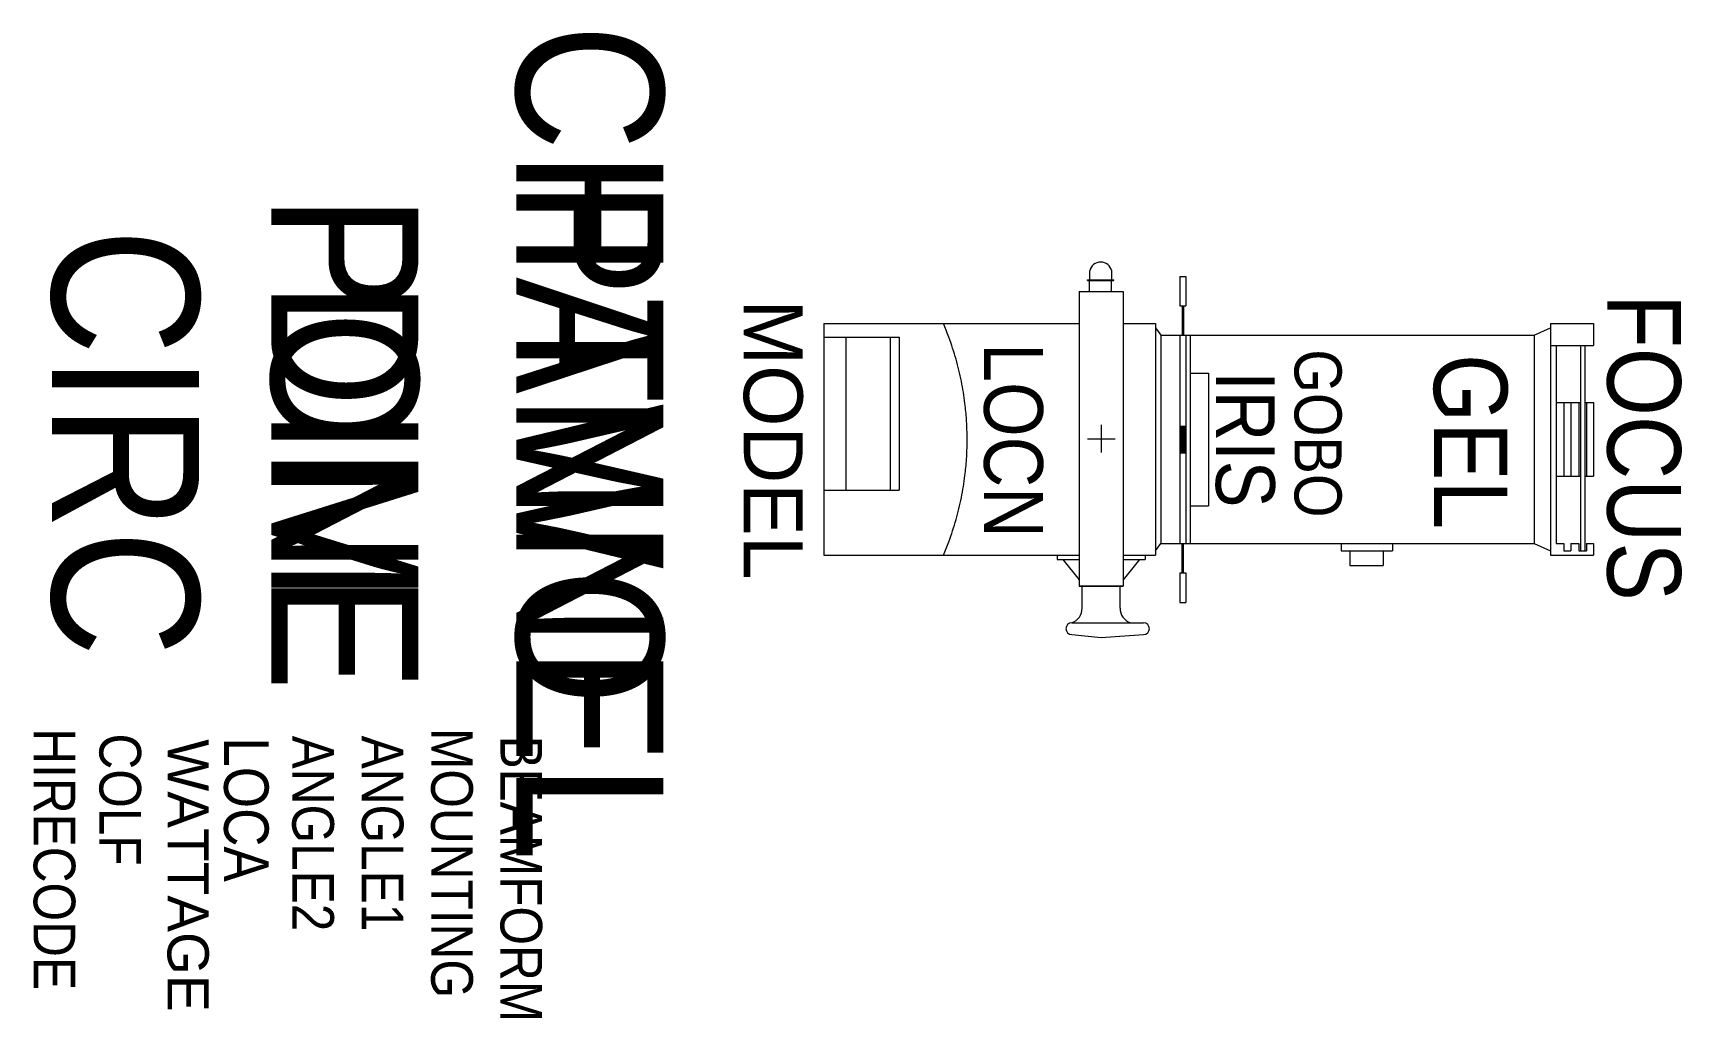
# Model space of a CAD drawing. Extents: x -2202 to -1081, y -764 to -95.
import ezdxf
from ezdxf.enums import TextEntityAlignment as Align

# ---------------------------------------------------------------- set-up
doc = ezdxf.new("R2010")
doc.units = 0
doc.header["$MEASUREMENT"] = 0
doc.layers.get('0').update_dxf_attribs({"linetype": 'CONTINUOUS'})
for name, color, linetype in [('CHANNEL', 3, 'CONTINUOUS'), ('CIRC', 6, 'CONTINUOUS'), ('DIMMER', 4, 'CONTINUOUS'), ('FOCUS', 2, 'CONTINUOUS'), ('GEL', 1, 'CONTINUOUS'), ('LANTERNS', 4, 'CONTINUOUS'), ('LOCATION', 7, 'CONTINUOUS'), ('MODEL', 6, 'CONTINUOUS'), ('PATCH', 5, 'CONTINUOUS'), ('PATCH2', 5, 'CONTINUOUS')]:
    doc.layers.add(name, color=color, linetype=linetype)

msp = doc.modelspace()

# ---------------------------------------------------------------- linework, layer by layer
for p, q in [((-1483.7, -262.3), (-1483.7, -256.3)), ((-1468.7, -262.3), (-1468.7, -256.3)), ((-1485.2, -262.3), (-1467.2, -262.3)), ((-1485.2, -262.7), (-1485.2, -262.3)), ((-1485.2, -262.7), (-1467.2, -262.7)), ((-1483.8, -270.2), (-1483.8, -262.7)), ((-1468.8, -270.2), (-1468.8, -262.7)), ((-1467.2, -262.7), (-1467.2, -262.3)), ((-1422.4, -260), (-1422.4, -280)), ((-1422.4, -260), (-1418.4, -260)), ((-1418.4, -260), (-1418.4, -280)), ((-1490.9, -270.3), (-1490.9, -470.4)), ((-1490.9, -270.3), (-1460.9, -270.3)), ((-1460.9, -270.3), (-1460.9, -470.4)), ((-1422.4, -280), (-1418.4, -280)), ((-1420.9, -280), (-1420.9, -300)), ((-1419.9, -280), (-1419.9, -300)), ((-1664.4, -292), (-1664.4, -449.5)), ((-1664.4, -292), (-1490.9, -292)), ((-1664.4, -301.3), (-1613.2, -301.3)), ((-1649.4, -301.3), (-1649.4, -405.3)), ((-1619.4, -301.3), (-1619.4, -405.3)), ((-1613.2, -301.3), (-1613.2, -405.3)), ((-1460.9, -292), (-1439.1, -292)), ((-1439.1, -292), (-1439.1, -449.5)), ((-1439.1, -295), (-1435.3, -300)), ((-1435.3, -300), (-1181.7, -300)), ((-1435.3, -300), (-1435.3, -441.5)), ((-1422.4, -300), (-1422.4, -441.5)), ((-1418.4, -300), (-1418.4, -441.5)), ((-1415.4, -300), (-1415.4, -441.5)), ((-1181.7, -300), (-1170.4, -295)), ((-1181.7, -300), (-1181.7, -441.5)), ((-1170.4, -292), (-1170.4, -449.5)), ((-1170.4, -292), (-1141.3, -292)), ((-1141.3, -292), (-1141.3, -307)), ((-1170.4, -307), (-1141.3, -307)), ((-1166.7, -307), (-1166.7, -441.5)), ((-1150.2, -307), (-1150.2, -446.6)), ((-1147.2, -307), (-1147.2, -446.6)), ((-1415.4, -325.8), (-1402.9, -325.8)), ((-1402.9, -325.8), (-1402.9, -415.8)), ((-1166.7, -345.8), (-1150.2, -345.8)), ((-1161.5, -345.8), (-1161.5, -395.8)), ((-1156.7, -345.8), (-1156.7, -395.8)), ((-1151.3, -345.8), (-1151.3, -395.8)), ((-1147.2, -345.8), (-1141.3, -345.8)), ((-1146, -345.8), (-1146, -395.8)), ((-1141.3, -345.8), (-1141.3, -395.8)), ((-1475.9, -360.8), (-1475.9, -379.7)), ((-1422.4, -361.8), (-1418.4, -361.8)), ((-1485.3, -370.3), (-1466.5, -370.3)), ((-1422.4, -379.8), (-1418.4, -379.8)), ((-1166.7, -395.8), (-1150.2, -395.8)), ((-1147.2, -395.8), (-1141.3, -395.8)), ((-1664.4, -405.3), (-1613.2, -405.3)), ((-1415.4, -415.8), (-1402.9, -415.8)), ((-1439.1, -446.5), (-1435.3, -441.5)), ((-1435.3, -441.5), (-1181.7, -441.5)), ((-1420.9, -461.5), (-1420.9, -441.5)), ((-1419.9, -461.5), (-1419.9, -441.5)), ((-1312.9, -441.5), (-1312.9, -446.5)), ((-1312.9, -446.5), (-1277.9, -446.5)), ((-1307, -446.5), (-1307, -456.5)), ((-1284.3, -446.5), (-1284.3, -456.5)), ((-1277.9, -441.5), (-1277.9, -446.5)), ((-1181.7, -441.5), (-1170.4, -446.5)), ((-1166.7, -441.5), (-1161.5, -441.5)), ((-1161.5, -441.5), (-1161.5, -446.6)), ((-1161.5, -446.6), (-1156.7, -446.6)), ((-1156.7, -441.5), (-1156.7, -446.6)), ((-1156.7, -441.5), (-1151.3, -441.5)), ((-1151.3, -441.5), (-1151.3, -446.6)), ((-1151.3, -446.6), (-1146, -446.6)), ((-1146, -441.5), (-1146, -446.6)), ((-1146, -441.5), (-1141.3, -441.5)), ((-1141.3, -441.5), (-1141.3, -449.5)), ((-1664.4, -449.5), (-1490.9, -449.5)), ((-1505.9, -449.5), (-1505.9, -452.4)), ((-1505.9, -452.4), (-1490.9, -452.4)), ((-1501.9, -452.4), (-1490.9, -466.3)), ((-1460.9, -449.5), (-1439.1, -449.5)), ((-1460.9, -452.4), (-1445.9, -452.4)), ((-1449.9, -452.4), (-1460.9, -466.3)), ((-1445.9, -449.5), (-1445.9, -452.4)), ((-1307, -456.5), (-1284.3, -456.5)), ((-1170.4, -449.5), (-1141.3, -449.5)), ((-1490.9, -470.4), (-1460.9, -470.4)), ((-1460.9, -470.4), (-1490.9, -470.4)), ((-1488.9, -485.4), (-1488.9, -470.4)), ((-1462.9, -485.4), (-1462.9, -470.4)), ((-1422.4, -461.5), (-1422.4, -481.5)), ((-1422.4, -461.5), (-1418.4, -461.5)), ((-1418.4, -461.5), (-1418.4, -481.5)), ((-1422.4, -481.5), (-1418.4, -481.5)), ((-1495.9, -495.4), (-1447.1, -495.4)), ((-1495.9, -503.4), (-1475.9, -505.4)), ((-1475.9, -505.4), (-1447.1, -503.4))]:
    msp.add_line(p, q)
at = {"const_width": 4}
msp.add_lwpolyline([(-1420.4, -361.8), (-1420.4, -379.8)], dxfattribs=at)
for centre, radius, start, end in [((-1476.2, -257.9), 7.67, 12.1702, 167.8298), ((-1767, -370.8), 200, 20.3343, 23.1878), ((-1767, -370.8), 200, 15.813, 20.3343), ((-1767, -370.8), 200, 11.3907, 15.813), ((-1767, -370.8), 200, 7.0364, 11.3907), ((-1767, -370.8), 200, 3.8704, 7.0364), ((-1767, -370.8), 200, 0.7162, 3.8704), ((-1767, -370.8), 200, 356.1296, 0.7162), ((-1767, -370.8), 200, 352.9636, 356.1296), ((-1767, -370.8), 200, 348.6093, 352.9636), ((-1767, -370.8), 200, 344.187, 348.6093), ((-1767, -370.8), 200, 339.6657, 344.187), ((-1767, -370.8), 200, 336.8122, 339.6657), ((-1499.1, -485.7), 10.2, 288.0473, 1.9687), ((-1453, -485.8), 9.99, 177.3184, 252.6657), ((-1495.9, -499.4), 4, 90, 270), ((-1447.1, -499.4), 4, 270, 90)]:
    msp.add_arc(centre, radius, start, end)
msp.add_point((-1475.9, -370.3))

# ---------------------------------------------------------------- texts
at = {"layer": 'CHANNEL', "width": 0.89}
msp.add_attdef('CHANNEL', text='', height=100, rotation=270, dxfattribs=at).set_placement((-1873.4, -372.9), align=Align.CENTER)
at = {"layer": 'CIRC', "width": 0.89}
msp.add_attdef('CIRC', text='', height=100, rotation=270, dxfattribs=at).set_placement((-2189, -372.9), align=Align.CENTER)
at = {"layer": 'DIMMER', "width": 0.89}
msp.add_attdef('DIM', text='', height=100, rotation=270, dxfattribs=at).set_placement((-2040, -372.1), align=Align.CENTER)
at = {"layer": 'FOCUS', "color": 30, "width": 0.89}
msp.add_attdef('FOCUS', text='', height=50, rotation=270, dxfattribs=at).set_placement((-1131.9, -376.3), align=Align.CENTER)
at = {"layer": 'GEL', "width": 0.89}
for tag, height, p in [('GOBO', 32, (-1344.5, -366.7)), ('GEL', 50, (-1249.8, -372.3))]:
    msp.add_attdef(tag, text='', height=height, rotation=270, dxfattribs=at).set_placement(p, align=Align.CENTER)
at = {"layer": 'LANTERNS', "color": 30, "width": 0.89}
msp.add_attdef('IRIS', text='', height=40, rotation=270, dxfattribs=at).set_placement((-1377.9, -370.7), align=Align.MIDDLE)
at = {"layer": 'LANTERNS', "color": 0, "width": 0.89, "flags": 1}
for tag, p, s, height in [('HIRECODE', (-2201.5, -567.1), '', 28.3), ('MOUNTING', (-1931.3, -566.9), 'STANDARD HOOK CLAMP', 28.305), ('COLF', (-2156.8, -570.6), 'N', 28.3), ('LOCA', (-2072.1, -573.2), '', 30.3), ('ANGLE2', (-2025.7, -572.1), '25', 28.3), ('ANGLE1', (-1978.5, -572.1), '15', 28.3), ('BEAMFORM', (-1884.2, -572.1), 'C', 28.3)]:
    msp.add_attdef(tag, p, s, height=height, rotation=270, dxfattribs=at)
at = {"layer": 'LANTERNS', "color": 0, "flags": 1}
msp.add_attdef('WATTAGE', (-2110.5, -574.5), '500', height=28, rotation=270, dxfattribs=at)
at = {"layer": 'LOCATION', "width": 0.89}
msp.add_attdef('LOCN', text='', height=40, rotation=270, dxfattribs=at).set_placement((-1555.5, -371.5), align=Align.CENTER)
at = {"layer": 'MODEL'}
msp.add_attdef('MODEL', text='15/25', height=40, rotation=270, dxfattribs=at).set_placement((-1718.8, -370.9), align=Align.CENTER)
at = {"layer": 'PATCH', "width": 0.89}
msp.add_attdef('PONE', text='', height=100, rotation=270, dxfattribs=at).set_placement((-2040, -372.9), align=Align.CENTER)
at = {"layer": 'PATCH2', "width": 0.89}
msp.add_attdef('PTWO', text='', height=100, rotation=270, dxfattribs=at).set_placement((-1873.4, -372.9), align=Align.CENTER)

doc.saveas('drawing.dxf')
